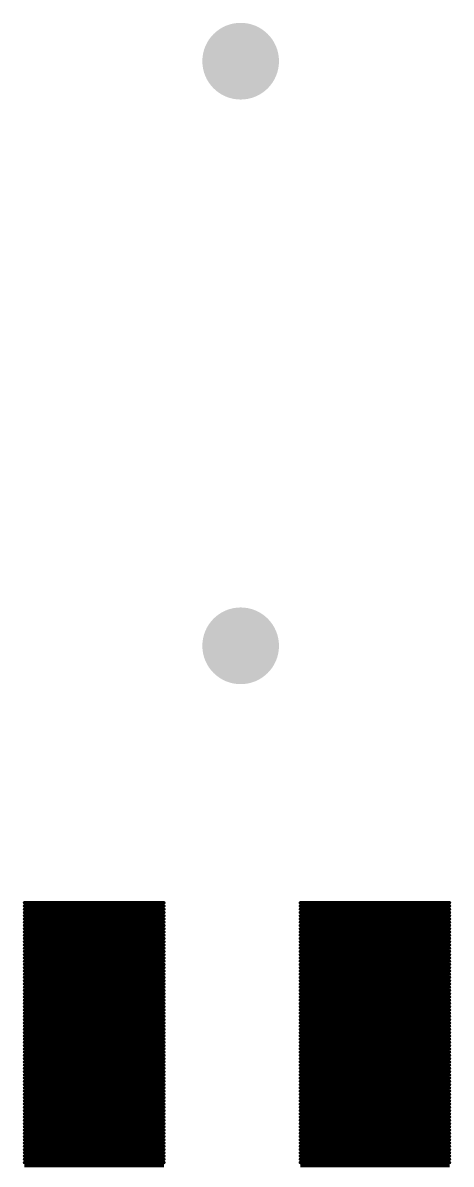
# Model space of a CAD drawing. Header units: millimetres. Extents: x -12.4 to 34.5, y -7.8 to 60.2.
# Drawn here: x 2.678 to 4.354, y 4.881 to 9.345 of the extents above; entities that cross this region are included whole.
import ezdxf

# ---------------------------------------------------------------- set-up
doc = ezdxf.new("R2010")
doc.units = ezdxf.units.MM
doc.layers.add('TopOverlay', color=2, linetype='Continuous')
doc.layers.add('ViaHoleLayer', color=16, linetype='Continuous')

msp = doc.modelspace()

# ---------------------------------------------------------------- hatches: boundary and pattern name
at = {"layer": 'ViaHoleLayer'}
h = msp.add_hatch(color=16, dxfattribs=at)
edge = h.paths.add_edge_path()
edge.add_arc((3.5306, 9.1948), 0.15, 0, 360)
h = msp.add_hatch(color=16, dxfattribs=at)
edge = h.paths.add_edge_path()
edge.add_arc((3.5306, 6.9085), 0.15, 0, 360)

# ---------------------------------------------------------------- linework, layer by layer
at = {"layer": 'TopOverlay', "const_width": 0.0127}
for points in [[(2.6844, 5.9036), (3.2305, 5.9036)], [(2.6844, 5.8909), (3.2305, 5.8909)], [(3.7639, 5.9036), (4.3481, 5.9036)], [(3.7639, 5.8909), (4.3481, 5.8909)], [(2.6844, 5.8782), (3.2305, 5.8782)], [(2.6844, 5.8655), (3.2305, 5.8655)], [(2.6844, 5.8528), (3.2305, 5.8528)], [(3.7639, 5.8782), (4.3481, 5.8782)], [(3.7639, 5.8655), (4.3481, 5.8655)], [(3.7639, 5.8528), (4.3481, 5.8528)], [(2.6844, 5.8401), (3.2305, 5.8401)], [(2.6844, 5.8274), (3.2305, 5.8274)], [(2.6844, 5.8147), (3.2305, 5.8147)], [(2.6844, 5.802), (3.2305, 5.802)], [(3.7639, 5.8401), (4.3481, 5.8401)], [(3.7639, 5.8274), (4.3481, 5.8274)], [(3.7639, 5.8147), (4.3481, 5.8147)], [(3.7639, 5.802), (4.3481, 5.802)], [(2.6844, 5.7893), (3.2305, 5.7893)], [(2.6844, 5.7766), (3.2305, 5.7766)], [(2.6844, 5.7639), (3.2305, 5.7639)], [(3.7639, 5.7893), (4.3481, 5.7893)], [(3.7639, 5.7766), (4.3481, 5.7766)], [(3.7639, 5.7639), (4.3481, 5.7639)], [(2.6844, 5.7512), (3.2305, 5.7512)], [(2.6844, 5.7385), (3.2305, 5.7385)], [(2.6844, 5.7258), (3.2305, 5.7258)], [(2.6844, 5.7131), (3.2305, 5.7131)], [(3.7639, 5.7512), (4.3481, 5.7512)], [(3.7639, 5.7385), (4.3481, 5.7385)], [(3.7639, 5.7258), (4.3481, 5.7258)], [(3.7639, 5.7131), (4.3481, 5.7131)], [(2.6844, 5.7004), (3.2305, 5.7004)], [(2.6844, 5.6877), (3.2305, 5.6877)], [(2.6844, 5.675), (3.2305, 5.675)], [(3.7639, 5.7004), (4.3481, 5.7004)], [(3.7639, 5.6877), (4.3481, 5.6877)], [(3.7639, 5.675), (4.3481, 5.675)], [(2.6844, 5.6623), (3.2305, 5.6623)], [(2.6844, 5.6496), (3.2305, 5.6496)], [(2.6844, 5.6369), (3.2305, 5.6369)], [(2.6844, 5.6242), (3.2305, 5.6242)], [(3.7639, 5.6623), (4.3481, 5.6623)], [(3.7639, 5.6496), (4.3481, 5.6496)], [(3.7639, 5.6369), (4.3481, 5.6369)], [(3.7639, 5.6242), (4.3481, 5.6242)], [(2.6844, 5.6115), (3.2305, 5.6115)], [(2.6844, 5.5988), (3.2305, 5.5988)], [(2.6844, 5.5861), (3.2305, 5.5861)], [(2.6844, 5.5734), (3.2305, 5.5734)], [(3.7639, 5.6115), (4.3481, 5.6115)], [(3.7639, 5.5988), (4.3481, 5.5988)], [(3.7639, 5.5861), (4.3481, 5.5861)], [(3.7639, 5.5734), (4.3481, 5.5734)], [(2.6844, 5.5607), (3.2305, 5.5607)], [(2.6844, 5.548), (3.2305, 5.548)], [(2.6844, 5.5353), (3.2305, 5.5353)], [(3.7639, 5.5607), (4.3481, 5.5607)], [(3.7639, 5.548), (4.3481, 5.548)], [(3.7639, 5.5353), (4.3481, 5.5353)], [(2.6844, 5.5226), (3.2305, 5.5226)], [(2.6844, 5.5099), (3.2305, 5.5099)], [(2.6844, 5.4972), (3.2305, 5.4972)], [(2.6844, 5.4845), (3.2305, 5.4845)], [(3.7639, 5.5226), (4.3481, 5.5226)], [(3.7639, 5.5099), (4.3481, 5.5099)], [(3.7639, 5.4972), (4.3481, 5.4972)], [(3.7639, 5.4845), (4.3481, 5.4845)], [(2.6844, 5.4718), (3.2305, 5.4718)], [(2.6844, 5.4591), (3.2305, 5.4591)], [(2.6844, 5.4464), (3.2305, 5.4464)], [(3.7639, 5.4718), (4.3481, 5.4718)], [(3.7639, 5.4591), (4.3481, 5.4591)], [(3.7639, 5.4464), (4.3481, 5.4464)], [(2.6844, 5.4337), (3.2305, 5.4337)], [(2.6844, 5.421), (3.2305, 5.421)], [(2.6844, 5.4083), (3.2305, 5.4083)], [(2.6844, 5.3956), (3.2305, 5.3956)], [(3.7639, 5.4337), (4.3481, 5.4337)], [(3.7639, 5.421), (4.3481, 5.421)], [(3.7639, 5.4083), (4.3481, 5.4083)], [(3.7639, 5.3956), (4.3481, 5.3956)], [(2.6844, 5.3829), (3.2305, 5.3829)], [(2.6844, 5.3702), (3.2305, 5.3702)], [(2.6844, 5.3575), (3.2305, 5.3575)], [(3.7639, 5.3829), (4.3481, 5.3829)], [(3.7639, 5.3702), (4.3481, 5.3702)], [(3.7639, 5.3575), (4.3481, 5.3575)], [(2.6844, 5.3448), (3.2305, 5.3448)], [(2.6844, 5.3321), (3.2305, 5.3321)], [(2.6844, 5.3194), (3.2305, 5.3194)], [(2.6844, 5.3067), (3.2305, 5.3067)], [(3.7639, 5.3448), (4.3481, 5.3448)], [(3.7639, 5.3321), (4.3481, 5.3321)], [(3.7639, 5.3194), (4.3481, 5.3194)], [(3.7639, 5.3067), (4.3481, 5.3067)], [(2.6844, 5.294), (3.2305, 5.294)], [(2.6844, 5.2813), (3.2305, 5.2813)], [(2.6844, 5.2686), (3.2305, 5.2686)], [(3.7639, 5.294), (4.3481, 5.294)], [(3.7639, 5.2813), (4.3481, 5.2813)], [(3.7639, 5.2686), (4.3481, 5.2686)], [(2.6844, 5.2559), (3.2305, 5.2559)], [(2.6844, 5.2432), (3.2305, 5.2432)], [(2.6844, 5.2305), (3.2305, 5.2305)], [(2.6844, 5.2178), (3.2305, 5.2178)], [(3.7639, 5.2559), (4.3481, 5.2559)], [(3.7639, 5.2432), (4.3481, 5.2432)], [(3.7639, 5.2305), (4.3481, 5.2305)], [(3.7639, 5.2178), (4.3481, 5.2178)], [(2.6844, 5.2051), (3.2305, 5.2051)], [(2.6844, 5.1924), (3.2305, 5.1924)], [(2.6844, 5.1797), (3.2305, 5.1797)], [(3.7639, 5.2051), (4.3481, 5.2051)], [(3.7639, 5.1924), (4.3481, 5.1924)], [(3.7639, 5.1797), (4.3481, 5.1797)], [(2.6844, 5.167), (3.2305, 5.167)], [(2.6844, 5.1543), (3.2305, 5.1543)], [(2.6844, 5.1416), (3.2305, 5.1416)], [(2.6844, 5.1289), (3.2305, 5.1289)], [(3.7639, 5.167), (4.3481, 5.167)], [(3.7639, 5.1543), (4.3481, 5.1543)], [(3.7639, 5.1416), (4.3481, 5.1416)], [(3.7639, 5.1289), (4.3481, 5.1289)], [(2.6844, 5.1162), (3.2305, 5.1162)], [(2.6844, 5.1035), (3.2305, 5.1035)], [(2.6844, 5.0908), (3.2305, 5.0908)], [(3.7639, 5.1162), (4.3481, 5.1162)], [(3.7639, 5.1035), (4.3481, 5.1035)], [(3.7639, 5.0908), (4.3481, 5.0908)], [(2.6844, 5.0781), (3.2305, 5.0781)], [(2.6844, 5.0654), (3.2305, 5.0654)], [(2.6844, 5.0527), (3.2305, 5.0527)], [(2.6844, 5.04), (3.2305, 5.04)], [(3.7639, 5.0781), (4.3481, 5.0781)], [(3.7639, 5.0654), (4.3481, 5.0654)], [(3.7639, 5.0527), (4.3481, 5.0527)], [(3.7639, 5.04), (4.3481, 5.04)], [(2.6844, 5.0273), (3.2305, 5.0273)], [(2.6844, 5.0146), (3.2305, 5.0146)], [(2.6844, 5.0019), (3.2305, 5.0019)], [(3.7639, 5.0273), (4.3481, 5.0273)], [(3.7639, 5.0146), (4.3481, 5.0146)], [(3.7639, 5.0019), (4.3481, 5.0019)], [(2.6844, 4.9892), (3.2305, 4.9892)], [(2.6844, 4.9765), (3.2305, 4.9765)], [(2.6844, 4.9638), (3.2305, 4.9638)], [(2.6844, 4.9511), (3.2305, 4.9511)], [(3.7639, 4.9892), (4.3481, 4.9892)], [(3.7639, 4.9765), (4.3481, 4.9765)], [(3.7639, 4.9638), (4.3481, 4.9638)], [(3.7639, 4.9511), (4.3481, 4.9511)], [(2.6844, 4.9384), (3.2305, 4.9384)], [(2.6844, 4.9257), (3.2305, 4.9257)], [(2.6844, 4.913), (3.2305, 4.913)], [(3.7639, 4.9384), (4.3481, 4.9384)], [(3.7639, 4.9257), (4.3481, 4.9257)], [(3.7639, 4.913), (4.3481, 4.913)], [(2.6844, 4.9003), (3.2305, 4.9003)], [(2.6844, 4.8876), (3.2305, 4.8876)], [(2.6844, 4.8749), (3.2305, 4.8749)], [(3.7639, 4.9003), (4.3481, 4.9003)], [(3.7639, 4.8876), (4.3481, 4.8876)], [(3.7639, 4.8749), (4.3481, 4.8749)]]:
    msp.add_lwpolyline(points, dxfattribs=at)
at = {"layer": 'TopOverlay', "const_width": 0.00635}
for points in [[(2.6812, 5.9036, 1), (2.6876, 5.9036, 1)], [(2.6812, 5.8909, 1), (2.6876, 5.8909, 1)], [(3.2273, 5.9036, 1), (3.2337, 5.9036, 1)], [(3.2273, 5.8909, 1), (3.2337, 5.8909, 1)], [(3.7607, 5.9036, 1), (3.7671, 5.9036, 1)], [(3.7607, 5.8909, 1), (3.7671, 5.8909, 1)], [(4.3449, 5.9036, 1), (4.3513, 5.9036, 1)], [(4.3449, 5.8909, 1), (4.3513, 5.8909, 1)], [(2.6812, 5.8782, 1), (2.6876, 5.8782, 1)], [(2.6812, 5.8655, 1), (2.6876, 5.8655, 1)], [(2.6812, 5.8528, 1), (2.6876, 5.8528, 1)], [(3.2273, 5.8782, 1), (3.2337, 5.8782, 1)], [(3.2273, 5.8655, 1), (3.2337, 5.8655, 1)], [(3.2273, 5.8528, 1), (3.2337, 5.8528, 1)], [(3.7607, 5.8782, 1), (3.7671, 5.8782, 1)], [(3.7607, 5.8655, 1), (3.7671, 5.8655, 1)], [(3.7607, 5.8528, 1), (3.7671, 5.8528, 1)], [(4.3449, 5.8782, 1), (4.3513, 5.8782, 1)], [(4.3449, 5.8655, 1), (4.3513, 5.8655, 1)], [(4.3449, 5.8528, 1), (4.3513, 5.8528, 1)], [(2.6812, 5.8401, 1), (2.6876, 5.8401, 1)], [(2.6812, 5.8274, 1), (2.6876, 5.8274, 1)], [(2.6812, 5.8147, 1), (2.6876, 5.8147, 1)], [(2.6812, 5.802, 1), (2.6876, 5.802, 1)], [(3.2273, 5.8401, 1), (3.2337, 5.8401, 1)], [(3.2273, 5.8274, 1), (3.2337, 5.8274, 1)], [(3.2273, 5.8147, 1), (3.2337, 5.8147, 1)], [(3.2273, 5.802, 1), (3.2337, 5.802, 1)], [(3.7607, 5.8401, 1), (3.7671, 5.8401, 1)], [(3.7607, 5.8274, 1), (3.7671, 5.8274, 1)], [(3.7607, 5.8147, 1), (3.7671, 5.8147, 1)], [(3.7607, 5.802, 1), (3.7671, 5.802, 1)], [(4.3449, 5.8401, 1), (4.3513, 5.8401, 1)], [(4.3449, 5.8274, 1), (4.3513, 5.8274, 1)], [(4.3449, 5.8147, 1), (4.3513, 5.8147, 1)], [(4.3449, 5.802, 1), (4.3513, 5.802, 1)], [(2.6812, 5.7893, 1), (2.6876, 5.7893, 1)], [(2.6812, 5.7766, 1), (2.6876, 5.7766, 1)], [(2.6812, 5.7639, 1), (2.6876, 5.7639, 1)], [(3.2273, 5.7893, 1), (3.2337, 5.7893, 1)], [(3.2273, 5.7766, 1), (3.2337, 5.7766, 1)], [(3.2273, 5.7639, 1), (3.2337, 5.7639, 1)], [(3.7607, 5.7893, 1), (3.7671, 5.7893, 1)], [(3.7607, 5.7766, 1), (3.7671, 5.7766, 1)], [(3.7607, 5.7639, 1), (3.7671, 5.7639, 1)], [(4.3449, 5.7893, 1), (4.3513, 5.7893, 1)], [(4.3449, 5.7766, 1), (4.3513, 5.7766, 1)], [(4.3449, 5.7639, 1), (4.3513, 5.7639, 1)], [(2.6812, 5.7512, 1), (2.6876, 5.7512, 1)], [(2.6812, 5.7385, 1), (2.6876, 5.7385, 1)], [(2.6812, 5.7258, 1), (2.6876, 5.7258, 1)], [(2.6812, 5.7131, 1), (2.6876, 5.7131, 1)], [(3.2273, 5.7512, 1), (3.2337, 5.7512, 1)], [(3.2273, 5.7385, 1), (3.2337, 5.7385, 1)], [(3.2273, 5.7258, 1), (3.2337, 5.7258, 1)], [(3.2273, 5.7131, 1), (3.2337, 5.7131, 1)], [(3.7607, 5.7512, 1), (3.7671, 5.7512, 1)], [(3.7607, 5.7385, 1), (3.7671, 5.7385, 1)], [(3.7607, 5.7258, 1), (3.7671, 5.7258, 1)], [(3.7607, 5.7131, 1), (3.7671, 5.7131, 1)], [(4.3449, 5.7512, 1), (4.3513, 5.7512, 1)], [(4.3449, 5.7385, 1), (4.3513, 5.7385, 1)], [(4.3449, 5.7258, 1), (4.3513, 5.7258, 1)], [(4.3449, 5.7131, 1), (4.3513, 5.7131, 1)], [(2.6812, 5.7004, 1), (2.6876, 5.7004, 1)], [(2.6812, 5.6877, 1), (2.6876, 5.6877, 1)], [(2.6812, 5.675, 1), (2.6876, 5.675, 1)], [(3.2273, 5.7004, 1), (3.2337, 5.7004, 1)], [(3.2273, 5.6877, 1), (3.2337, 5.6877, 1)], [(3.2273, 5.675, 1), (3.2337, 5.675, 1)], [(3.7607, 5.7004, 1), (3.7671, 5.7004, 1)], [(3.7607, 5.6877, 1), (3.7671, 5.6877, 1)], [(3.7607, 5.675, 1), (3.7671, 5.675, 1)], [(4.3449, 5.7004, 1), (4.3513, 5.7004, 1)], [(4.3449, 5.6877, 1), (4.3513, 5.6877, 1)], [(4.3449, 5.675, 1), (4.3513, 5.675, 1)], [(2.6812, 5.6623, 1), (2.6876, 5.6623, 1)], [(2.6812, 5.6496, 1), (2.6876, 5.6496, 1)], [(2.6812, 5.6369, 1), (2.6876, 5.6369, 1)], [(2.6812, 5.6242, 1), (2.6876, 5.6242, 1)], [(3.2273, 5.6623, 1), (3.2337, 5.6623, 1)], [(3.2273, 5.6496, 1), (3.2337, 5.6496, 1)], [(3.2273, 5.6369, 1), (3.2337, 5.6369, 1)], [(3.2273, 5.6242, 1), (3.2337, 5.6242, 1)], [(3.7607, 5.6623, 1), (3.7671, 5.6623, 1)], [(3.7607, 5.6496, 1), (3.7671, 5.6496, 1)], [(3.7607, 5.6369, 1), (3.7671, 5.6369, 1)], [(3.7607, 5.6242, 1), (3.7671, 5.6242, 1)], [(4.3449, 5.6623, 1), (4.3513, 5.6623, 1)], [(4.3449, 5.6496, 1), (4.3513, 5.6496, 1)], [(4.3449, 5.6369, 1), (4.3513, 5.6369, 1)], [(4.3449, 5.6242, 1), (4.3513, 5.6242, 1)], [(2.6812, 5.6115, 1), (2.6876, 5.6115, 1)], [(2.6812, 5.5988, 1), (2.6876, 5.5988, 1)], [(2.6812, 5.5861, 1), (2.6876, 5.5861, 1)], [(2.6812, 5.5734, 1), (2.6876, 5.5734, 1)], [(3.2273, 5.6115, 1), (3.2337, 5.6115, 1)], [(3.2273, 5.5988, 1), (3.2337, 5.5988, 1)], [(3.2273, 5.5861, 1), (3.2337, 5.5861, 1)], [(3.2273, 5.5734, 1), (3.2337, 5.5734, 1)], [(3.7607, 5.6115, 1), (3.7671, 5.6115, 1)], [(3.7607, 5.5988, 1), (3.7671, 5.5988, 1)], [(3.7607, 5.5861, 1), (3.7671, 5.5861, 1)], [(3.7607, 5.5734, 1), (3.7671, 5.5734, 1)], [(4.3449, 5.6115, 1), (4.3513, 5.6115, 1)], [(4.3449, 5.5988, 1), (4.3513, 5.5988, 1)], [(4.3449, 5.5861, 1), (4.3513, 5.5861, 1)], [(4.3449, 5.5734, 1), (4.3513, 5.5734, 1)], [(2.6812, 5.5607, 1), (2.6876, 5.5607, 1)], [(2.6812, 5.548, 1), (2.6876, 5.548, 1)], [(2.6812, 5.5353, 1), (2.6876, 5.5353, 1)], [(3.2273, 5.5607, 1), (3.2337, 5.5607, 1)], [(3.2273, 5.548, 1), (3.2337, 5.548, 1)], [(3.2273, 5.5353, 1), (3.2337, 5.5353, 1)], [(3.7607, 5.5607, 1), (3.7671, 5.5607, 1)], [(3.7607, 5.548, 1), (3.7671, 5.548, 1)], [(3.7607, 5.5353, 1), (3.7671, 5.5353, 1)], [(4.3449, 5.5607, 1), (4.3513, 5.5607, 1)], [(4.3449, 5.548, 1), (4.3513, 5.548, 1)], [(4.3449, 5.5353, 1), (4.3513, 5.5353, 1)], [(2.6812, 5.5226, 1), (2.6876, 5.5226, 1)], [(2.6812, 5.5099, 1), (2.6876, 5.5099, 1)], [(2.6812, 5.4972, 1), (2.6876, 5.4972, 1)], [(2.6812, 5.4845, 1), (2.6876, 5.4845, 1)], [(3.2273, 5.5226, 1), (3.2337, 5.5226, 1)], [(3.2273, 5.5099, 1), (3.2337, 5.5099, 1)], [(3.2273, 5.4972, 1), (3.2337, 5.4972, 1)], [(3.2273, 5.4845, 1), (3.2337, 5.4845, 1)], [(3.7607, 5.5226, 1), (3.7671, 5.5226, 1)], [(3.7607, 5.5099, 1), (3.7671, 5.5099, 1)], [(3.7607, 5.4972, 1), (3.7671, 5.4972, 1)], [(3.7607, 5.4845, 1), (3.7671, 5.4845, 1)], [(4.3449, 5.5226, 1), (4.3513, 5.5226, 1)], [(4.3449, 5.5099, 1), (4.3513, 5.5099, 1)], [(4.3449, 5.4972, 1), (4.3513, 5.4972, 1)], [(4.3449, 5.4845, 1), (4.3513, 5.4845, 1)], [(2.6812, 5.4718, 1), (2.6876, 5.4718, 1)], [(2.6812, 5.4591, 1), (2.6876, 5.4591, 1)], [(2.6812, 5.4464, 1), (2.6876, 5.4464, 1)], [(3.2273, 5.4718, 1), (3.2337, 5.4718, 1)], [(3.2273, 5.4591, 1), (3.2337, 5.4591, 1)], [(3.2273, 5.4464, 1), (3.2337, 5.4464, 1)], [(3.7607, 5.4718, 1), (3.7671, 5.4718, 1)], [(3.7607, 5.4591, 1), (3.7671, 5.4591, 1)], [(3.7607, 5.4464, 1), (3.7671, 5.4464, 1)], [(4.3449, 5.4718, 1), (4.3513, 5.4718, 1)], [(4.3449, 5.4591, 1), (4.3513, 5.4591, 1)], [(4.3449, 5.4464, 1), (4.3513, 5.4464, 1)], [(2.6812, 5.4337, 1), (2.6876, 5.4337, 1)], [(2.6812, 5.421, 1), (2.6876, 5.421, 1)], [(2.6812, 5.4083, 1), (2.6876, 5.4083, 1)], [(2.6812, 5.3956, 1), (2.6876, 5.3956, 1)], [(3.2273, 5.4337, 1), (3.2337, 5.4337, 1)], [(3.2273, 5.421, 1), (3.2337, 5.421, 1)], [(3.2273, 5.4083, 1), (3.2337, 5.4083, 1)], [(3.2273, 5.3956, 1), (3.2337, 5.3956, 1)], [(3.7607, 5.4337, 1), (3.7671, 5.4337, 1)], [(3.7607, 5.421, 1), (3.7671, 5.421, 1)], [(3.7607, 5.4083, 1), (3.7671, 5.4083, 1)], [(3.7607, 5.3956, 1), (3.7671, 5.3956, 1)], [(4.3449, 5.4337, 1), (4.3513, 5.4337, 1)], [(4.3449, 5.421, 1), (4.3513, 5.421, 1)], [(4.3449, 5.4083, 1), (4.3513, 5.4083, 1)], [(4.3449, 5.3956, 1), (4.3513, 5.3956, 1)], [(2.6812, 5.3829, 1), (2.6876, 5.3829, 1)], [(2.6812, 5.3702, 1), (2.6876, 5.3702, 1)], [(2.6812, 5.3575, 1), (2.6876, 5.3575, 1)], [(3.2273, 5.3829, 1), (3.2337, 5.3829, 1)], [(3.2273, 5.3702, 1), (3.2337, 5.3702, 1)], [(3.2273, 5.3575, 1), (3.2337, 5.3575, 1)], [(3.7607, 5.3829, 1), (3.7671, 5.3829, 1)], [(3.7607, 5.3702, 1), (3.7671, 5.3702, 1)], [(3.7607, 5.3575, 1), (3.7671, 5.3575, 1)], [(4.3449, 5.3829, 1), (4.3513, 5.3829, 1)], [(4.3449, 5.3702, 1), (4.3513, 5.3702, 1)], [(4.3449, 5.3575, 1), (4.3513, 5.3575, 1)], [(2.6812, 5.3448, 1), (2.6876, 5.3448, 1)], [(2.6812, 5.3321, 1), (2.6876, 5.3321, 1)], [(2.6812, 5.3194, 1), (2.6876, 5.3194, 1)], [(2.6812, 5.3067, 1), (2.6876, 5.3067, 1)], [(3.2273, 5.3448, 1), (3.2337, 5.3448, 1)], [(3.2273, 5.3321, 1), (3.2337, 5.3321, 1)], [(3.2273, 5.3194, 1), (3.2337, 5.3194, 1)], [(3.2273, 5.3067, 1), (3.2337, 5.3067, 1)], [(3.7607, 5.3448, 1), (3.7671, 5.3448, 1)], [(3.7607, 5.3321, 1), (3.7671, 5.3321, 1)], [(3.7607, 5.3194, 1), (3.7671, 5.3194, 1)], [(3.7607, 5.3067, 1), (3.7671, 5.3067, 1)], [(4.3449, 5.3448, 1), (4.3513, 5.3448, 1)], [(4.3449, 5.3321, 1), (4.3513, 5.3321, 1)], [(4.3449, 5.3194, 1), (4.3513, 5.3194, 1)], [(4.3449, 5.3067, 1), (4.3513, 5.3067, 1)], [(2.6812, 5.294, 1), (2.6876, 5.294, 1)], [(2.6812, 5.2813, 1), (2.6876, 5.2813, 1)], [(2.6812, 5.2686, 1), (2.6876, 5.2686, 1)], [(3.2273, 5.294, 1), (3.2337, 5.294, 1)], [(3.2273, 5.2813, 1), (3.2337, 5.2813, 1)], [(3.2273, 5.2686, 1), (3.2337, 5.2686, 1)], [(3.7607, 5.294, 1), (3.7671, 5.294, 1)], [(3.7607, 5.2813, 1), (3.7671, 5.2813, 1)], [(3.7607, 5.2686, 1), (3.7671, 5.2686, 1)], [(4.3449, 5.294, 1), (4.3513, 5.294, 1)], [(4.3449, 5.2813, 1), (4.3513, 5.2813, 1)], [(4.3449, 5.2686, 1), (4.3513, 5.2686, 1)], [(2.6812, 5.2559, 1), (2.6876, 5.2559, 1)], [(2.6812, 5.2432, 1), (2.6876, 5.2432, 1)], [(2.6812, 5.2305, 1), (2.6876, 5.2305, 1)], [(2.6812, 5.2178, 1), (2.6876, 5.2178, 1)], [(3.2273, 5.2559, 1), (3.2337, 5.2559, 1)], [(3.2273, 5.2432, 1), (3.2337, 5.2432, 1)], [(3.2273, 5.2305, 1), (3.2337, 5.2305, 1)], [(3.2273, 5.2178, 1), (3.2337, 5.2178, 1)], [(3.7607, 5.2559, 1), (3.7671, 5.2559, 1)], [(3.7607, 5.2432, 1), (3.7671, 5.2432, 1)], [(3.7607, 5.2305, 1), (3.7671, 5.2305, 1)], [(3.7607, 5.2178, 1), (3.7671, 5.2178, 1)], [(4.3449, 5.2559, 1), (4.3513, 5.2559, 1)], [(4.3449, 5.2432, 1), (4.3513, 5.2432, 1)], [(4.3449, 5.2305, 1), (4.3513, 5.2305, 1)], [(4.3449, 5.2178, 1), (4.3513, 5.2178, 1)], [(2.6812, 5.2051, 1), (2.6876, 5.2051, 1)], [(2.6812, 5.1924, 1), (2.6876, 5.1924, 1)], [(2.6812, 5.1797, 1), (2.6876, 5.1797, 1)], [(3.2273, 5.2051, 1), (3.2337, 5.2051, 1)], [(3.2273, 5.1924, 1), (3.2337, 5.1924, 1)], [(3.2273, 5.1797, 1), (3.2337, 5.1797, 1)], [(3.7607, 5.2051, 1), (3.7671, 5.2051, 1)], [(3.7607, 5.1924, 1), (3.7671, 5.1924, 1)], [(3.7607, 5.1797, 1), (3.7671, 5.1797, 1)], [(4.3449, 5.2051, 1), (4.3513, 5.2051, 1)], [(4.3449, 5.1924, 1), (4.3513, 5.1924, 1)], [(4.3449, 5.1797, 1), (4.3513, 5.1797, 1)], [(2.6812, 5.167, 1), (2.6876, 5.167, 1)], [(2.6812, 5.1543, 1), (2.6876, 5.1543, 1)], [(2.6812, 5.1416, 1), (2.6876, 5.1416, 1)], [(2.6812, 5.1289, 1), (2.6876, 5.1289, 1)], [(3.2273, 5.167, 1), (3.2337, 5.167, 1)], [(3.2273, 5.1543, 1), (3.2337, 5.1543, 1)], [(3.2273, 5.1416, 1), (3.2337, 5.1416, 1)], [(3.2273, 5.1289, 1), (3.2337, 5.1289, 1)], [(3.7607, 5.167, 1), (3.7671, 5.167, 1)], [(3.7607, 5.1543, 1), (3.7671, 5.1543, 1)], [(3.7607, 5.1416, 1), (3.7671, 5.1416, 1)], [(3.7607, 5.1289, 1), (3.7671, 5.1289, 1)], [(4.3449, 5.167, 1), (4.3513, 5.167, 1)], [(4.3449, 5.1543, 1), (4.3513, 5.1543, 1)], [(4.3449, 5.1416, 1), (4.3513, 5.1416, 1)], [(4.3449, 5.1289, 1), (4.3513, 5.1289, 1)], [(2.6812, 5.1162, 1), (2.6876, 5.1162, 1)], [(2.6812, 5.1035, 1), (2.6876, 5.1035, 1)], [(2.6812, 5.0908, 1), (2.6876, 5.0908, 1)], [(3.2273, 5.1162, 1), (3.2337, 5.1162, 1)], [(3.2273, 5.1035, 1), (3.2337, 5.1035, 1)], [(3.2273, 5.0908, 1), (3.2337, 5.0908, 1)], [(3.7607, 5.1162, 1), (3.7671, 5.1162, 1)], [(3.7607, 5.1035, 1), (3.7671, 5.1035, 1)], [(3.7607, 5.0908, 1), (3.7671, 5.0908, 1)], [(4.3449, 5.1162, 1), (4.3513, 5.1162, 1)], [(4.3449, 5.1035, 1), (4.3513, 5.1035, 1)], [(4.3449, 5.0908, 1), (4.3513, 5.0908, 1)], [(2.6812, 5.0781, 1), (2.6876, 5.0781, 1)], [(2.6812, 5.0654, 1), (2.6876, 5.0654, 1)], [(2.6812, 5.0527, 1), (2.6876, 5.0527, 1)], [(2.6812, 5.04, 1), (2.6876, 5.04, 1)], [(3.2273, 5.0781, 1), (3.2337, 5.0781, 1)], [(3.2273, 5.0654, 1), (3.2337, 5.0654, 1)], [(3.2273, 5.0527, 1), (3.2337, 5.0527, 1)], [(3.2273, 5.04, 1), (3.2337, 5.04, 1)], [(3.7607, 5.0781, 1), (3.7671, 5.0781, 1)], [(3.7607, 5.0654, 1), (3.7671, 5.0654, 1)], [(3.7607, 5.0527, 1), (3.7671, 5.0527, 1)], [(3.7607, 5.04, 1), (3.7671, 5.04, 1)], [(4.3449, 5.0781, 1), (4.3513, 5.0781, 1)], [(4.3449, 5.0654, 1), (4.3513, 5.0654, 1)], [(4.3449, 5.0527, 1), (4.3513, 5.0527, 1)], [(4.3449, 5.04, 1), (4.3513, 5.04, 1)], [(2.6812, 5.0273, 1), (2.6876, 5.0273, 1)], [(2.6812, 5.0146, 1), (2.6876, 5.0146, 1)], [(2.6812, 5.0019, 1), (2.6876, 5.0019, 1)], [(3.2273, 5.0273, 1), (3.2337, 5.0273, 1)], [(3.2273, 5.0146, 1), (3.2337, 5.0146, 1)], [(3.2273, 5.0019, 1), (3.2337, 5.0019, 1)], [(3.7607, 5.0273, 1), (3.7671, 5.0273, 1)], [(3.7607, 5.0146, 1), (3.7671, 5.0146, 1)], [(3.7607, 5.0019, 1), (3.7671, 5.0019, 1)], [(4.3449, 5.0273, 1), (4.3513, 5.0273, 1)], [(4.3449, 5.0146, 1), (4.3513, 5.0146, 1)], [(4.3449, 5.0019, 1), (4.3513, 5.0019, 1)], [(2.6812, 4.9892, 1), (2.6876, 4.9892, 1)], [(2.6812, 4.9765, 1), (2.6876, 4.9765, 1)], [(2.6812, 4.9638, 1), (2.6876, 4.9638, 1)], [(2.6812, 4.9511, 1), (2.6876, 4.9511, 1)], [(3.2273, 4.9892, 1), (3.2337, 4.9892, 1)], [(3.2273, 4.9765, 1), (3.2337, 4.9765, 1)], [(3.2273, 4.9638, 1), (3.2337, 4.9638, 1)], [(3.2273, 4.9511, 1), (3.2337, 4.9511, 1)], [(3.7607, 4.9892, 1), (3.7671, 4.9892, 1)], [(3.7607, 4.9765, 1), (3.7671, 4.9765, 1)], [(3.7607, 4.9638, 1), (3.7671, 4.9638, 1)], [(3.7607, 4.9511, 1), (3.7671, 4.9511, 1)], [(4.3449, 4.9892, 1), (4.3513, 4.9892, 1)], [(4.3449, 4.9765, 1), (4.3513, 4.9765, 1)], [(4.3449, 4.9638, 1), (4.3513, 4.9638, 1)], [(4.3449, 4.9511, 1), (4.3513, 4.9511, 1)], [(2.6812, 4.9384, 1), (2.6876, 4.9384, 1)], [(2.6812, 4.9257, 1), (2.6876, 4.9257, 1)], [(2.6812, 4.913, 1), (2.6876, 4.913, 1)], [(3.2273, 4.9384, 1), (3.2337, 4.9384, 1)], [(3.2273, 4.9257, 1), (3.2337, 4.9257, 1)], [(3.2273, 4.913, 1), (3.2337, 4.913, 1)], [(3.7607, 4.9384, 1), (3.7671, 4.9384, 1)], [(3.7607, 4.9257, 1), (3.7671, 4.9257, 1)], [(3.7607, 4.913, 1), (3.7671, 4.913, 1)], [(4.3449, 4.9384, 1), (4.3513, 4.9384, 1)], [(4.3449, 4.9257, 1), (4.3513, 4.9257, 1)], [(4.3449, 4.913, 1), (4.3513, 4.913, 1)], [(2.6812, 4.9003, 1), (2.6876, 4.9003, 1)], [(2.6812, 4.8876, 1), (2.6876, 4.8876, 1)], [(3.2273, 4.9003, 1), (3.2337, 4.9003, 1)], [(3.2273, 4.8876, 1), (3.2337, 4.8876, 1)], [(3.7607, 4.9003, 1), (3.7671, 4.9003, 1)], [(3.7607, 4.8876, 1), (3.7671, 4.8876, 1)], [(4.3449, 4.9003, 1), (4.3513, 4.9003, 1)], [(4.3449, 4.8876, 1), (4.3513, 4.8876, 1)]]:
    msp.add_lwpolyline(points, format="xyb", close=True, dxfattribs=at)

doc.saveas('drawing.dxf')
